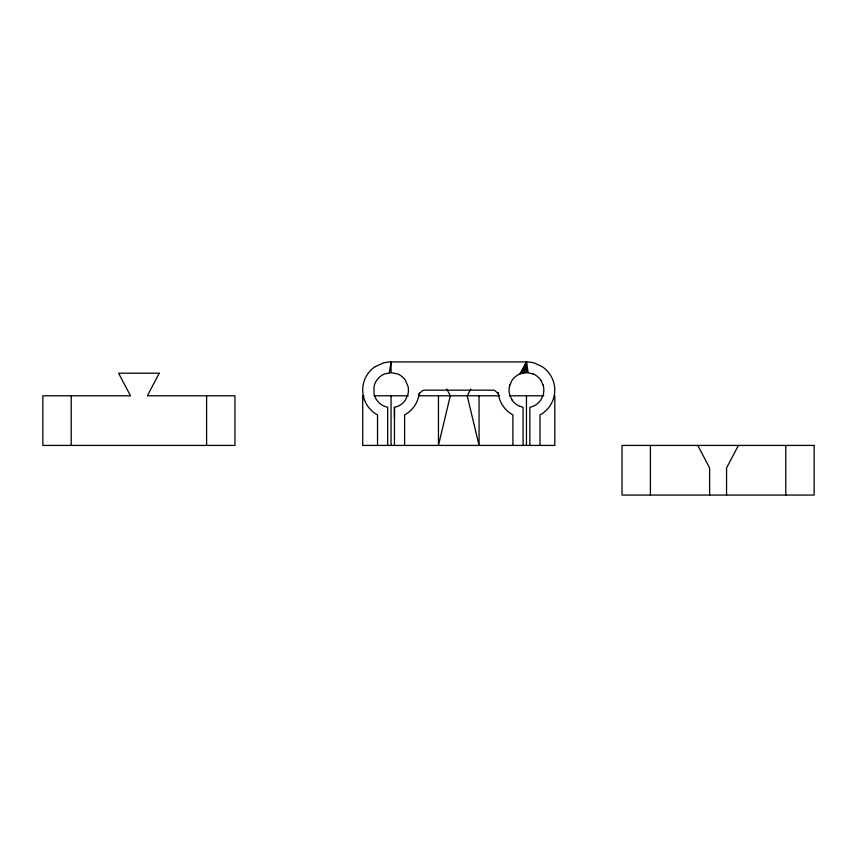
<?xml version="1.0" encoding="UTF-8"?>
<svg xmlns="http://www.w3.org/2000/svg" width="857" height="857" viewBox="0 0 857 857"><rect width="100%" height="100%" fill="white"/><g stroke="black" fill="none" stroke-linecap="round" stroke-linejoin="round"><path stroke-width="1.29" d="M394.456 418.12L394.456 407.3L397.723 406.304A17.386 17.386 0 0 0 405.511 399.855L408.114 393.556A17.579 17.579 0 0 0 408.114 386.732L405.511 380.422A17.386 17.386 0 0 0 397.723 373.973L391.071 372.645L384.418 373.984A17.386 17.386 0 0 0 376.619 380.422L375.741 381.89A17.643 17.643 0 0 0 374.016 386.689L374.016 393.556A17.643 17.643 0 0 0 375.741 398.387L376.619 399.855A17.386 17.386 0 0 0 384.418 406.304L387.675 407.3L387.675 445.426M404.6 445.426L404.6 414.917L406.818 413.588A28.249 28.249 0 0 0 418.205 398.334L419.512 393.159M418.88 395.645L419.191 393.588L422.565 390.653A6.695 6.695 0 0 1 424.504 390.171L493.021 390.171A6.695 6.695 0 0 1 494.96 390.653L498.356 393.727L499.31 398.334A28.249 28.249 0 0 0 510.697 413.588L512.914 414.917L512.914 445.426M389.367 372.731L391.071 361.933L526.455 361.933A28.506 28.506 0 0 1 534.693 363.154L542.213 366.689A28.206 28.206 0 0 1 542.213 413.61L539.996 414.917L539.996 445.426M519.803 373.984L524.752 372.731L526.455 361.933L519.803 373.984A17.386 17.386 0 0 0 512.004 380.422L509.819 385.061M523.059 372.977L526.455 361.933L528.158 372.731L533.108 373.984M521.41 373.395L526.455 361.933L526.455 372.645L528.158 372.731M470.772 389.014L467.226 395.784L479.063 445.426L479.063 395.784M738.402 445.426L726.554 467.986L726.554 495.067M375.312 366.689L382.833 363.143A28.506 28.506 0 0 1 391.071 361.933L391.071 372.645M524.752 372.731L526.455 372.645M363.925 395.784L362.704 395.784L362.704 445.426L554.811 445.426L554.811 395.784L554.265 395.784M374.016 395.784L408.361 395.784M418.88 395.784L499.31 395.784M509.347 395.784L543.745 395.784M519.803 406.304L523.07 407.3L523.07 445.426M540.906 380.422L543.092 385.061M512.004 399.855L509.819 395.216A17.783 17.783 0 0 1 509.819 385.007M697.791 445.426L709.628 467.986L709.628 495.067M446.743 389.014L450.3 395.784L438.452 445.426L438.452 395.784M498.356 393.738L498.635 395.645M785.783 445.426L785.783 495.067M650.399 445.426L650.399 495.067M529.851 445.426L529.851 407.3L533.108 406.304A17.386 17.386 0 0 0 540.906 399.855L543.092 395.216A17.772 17.772 0 0 0 543.092 385.007M526.455 395.784L526.455 445.426M394.456 407.3L394.456 445.426M391.071 395.784L391.071 445.426M377.53 445.426L377.53 414.917L375.312 413.588A28.249 28.249 0 0 1 375.312 366.528M206.601 395.784L206.601 445.426M71.217 395.784L71.217 445.426M533.215 373.973A17.386 17.386 0 0 1 541.003 380.422M519.696 406.304A17.386 17.386 0 0 1 511.908 399.855M159.209 373.213L147.372 395.784L234.957 395.784L234.957 445.426L42.85 445.426L42.85 395.784L130.446 395.784L118.598 373.213L159.209 373.213M814.15 445.426L622.043 445.426L622.043 495.067L814.15 495.067L814.15 445.426M498.228 392.838L497.617 392.624L498.228 392.902"/></g></svg>
